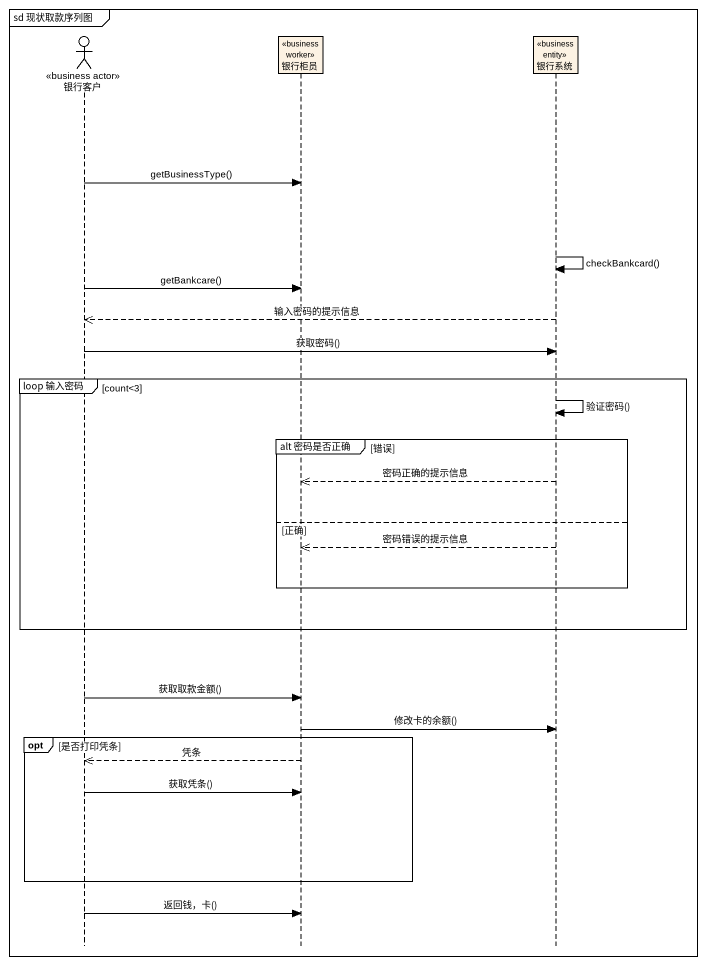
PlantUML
@startuml
mainframe sd 现状取款序列图
hide footbox
actor 银行客户 <<business actor>>
participant 银行柜员 <<business worker>>
participant 银行系统 <<business entity>>

银行客户 -> 银行柜员 : getBusinessType()
银行系统 -> 银行系统 : checkBankcard()
银行客户 -> 银行柜员 : getBankcare()
银行系统 -->> 银行客户 : 输入密码的提示信息
银行客户 -> 银行系统 : 获取密码()
group loop 输入密码 [count<3]
  银行系统 -> 银行系统 : 验证密码()
  group alt 密码是否正确 [错误]
    银行系统 -->> 银行柜员 : 密码正确的提示信息
  else 正确
    银行系统 -->> 银行柜员 : 密码错误的提示信息
  end
end
银行客户 -> 银行柜员 : 获取取款金额()
银行柜员 -> 银行系统 : 修改卡的余额()
opt 是否打印凭条
  银行柜员 -->> 银行客户 : 凭条
  银行客户 -> 银行柜员 : 获取凭条()
end
银行客户 -> 银行柜员 : 返回钱，卡()
@enduml
